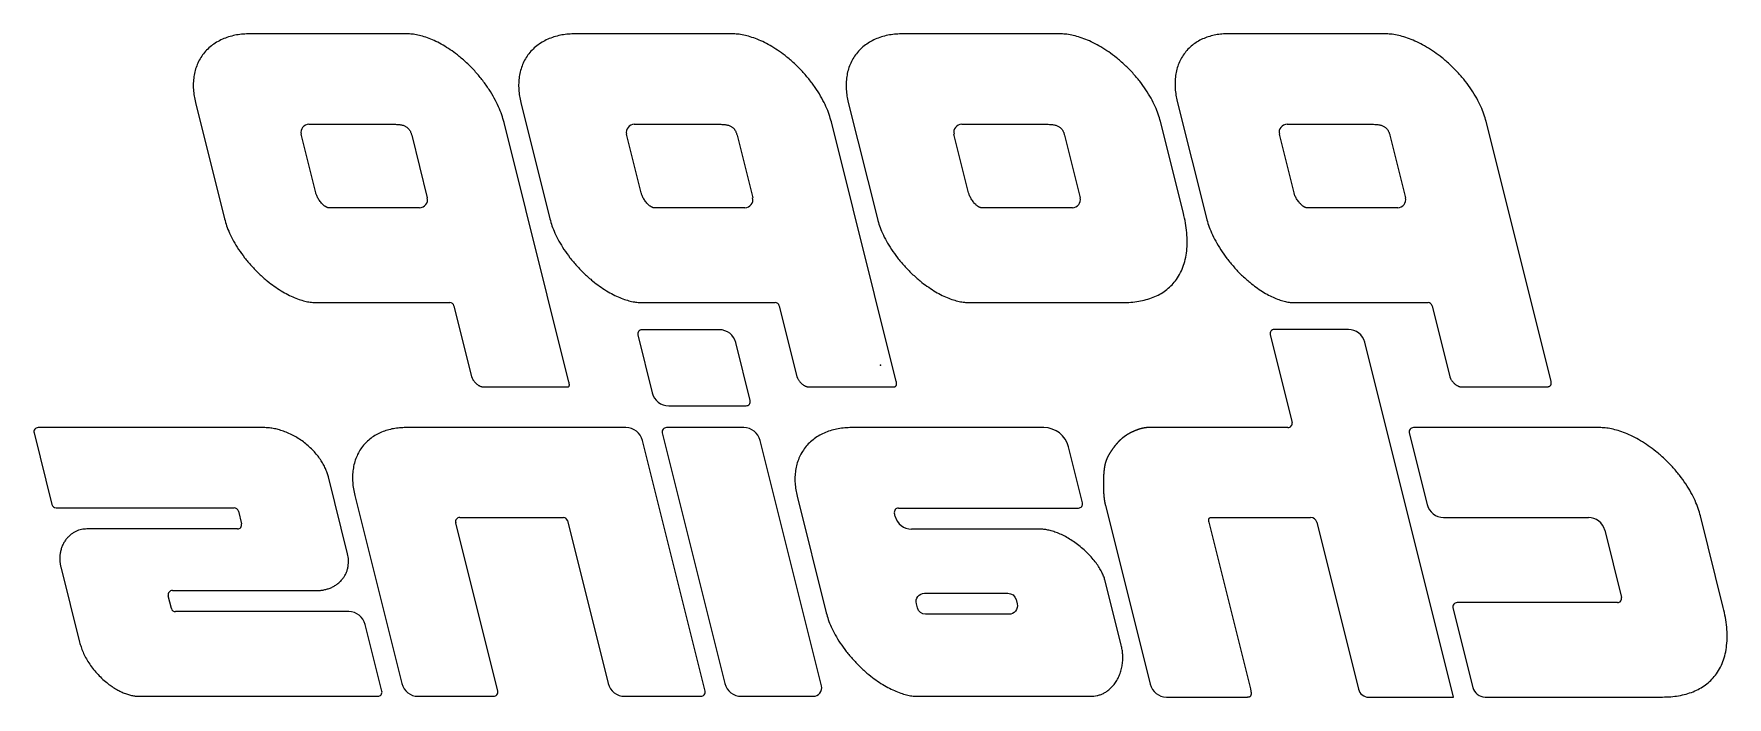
# Model space of a CAD drawing. Header units: millimetres. Extents: x -21.3 to 18.8, y -6.1 to 9.6.
import ezdxf

# ---------------------------------------------------------------- set-up
doc = ezdxf.new("R2010")
doc.units = ezdxf.units.MM
doc.layers.get('0').update_dxf_attribs({"linetype": 'CONTINUOUS'})

msp = doc.modelspace()

# ---------------------------------------------------------------- linework, layer by layer
for p, q in [((-12.492, 9.581), (-16.203, 9.581)), ((-4.792, 9.581), (-8.503, 9.581)), ((2.958, 9.581), (-0.753, 9.581)), ((10.658, 9.581), (6.947, 9.581)), ((-17.493, 7.957), (-16.804, 5.197)), ((-9.793, 7.957), (-9.104, 5.197)), ((-2.043, 7.957), (-1.354, 5.197)), ((5.742, 7.978), (6.432, 5.218)), ((-14.807, 7.439), (-12.793, 7.439)), ((-8.655, 1.335), (-10.191, 7.485)), ((-7.107, 7.439), (-5.093, 7.439)), ((-0.908, 1.347), (-2.444, 7.497)), ((0.643, 7.439), (2.657, 7.439)), ((5.887, 5.335), (5.345, 7.507)), ((8.343, 7.439), (10.357, 7.439)), ((14.587, 1.358), (13.051, 7.508)), ((-14.645, 5.816), (-14.992, 7.203)), ((-12.376, 7.178), (-12.006, 5.699)), ((-6.945, 5.816), (-7.292, 7.203)), ((-4.676, 7.178), (-4.306, 5.699)), ((0.805, 5.816), (0.458, 7.203)), ((3.074, 7.178), (3.444, 5.699)), ((8.505, 5.816), (8.158, 7.203)), ((10.774, 7.178), (11.144, 5.699)), ((-12.191, 5.463), (-14.342, 5.463)), ((-4.491, 5.463), (-6.642, 5.463)), ((3.259, 5.463), (1.108, 5.463)), ((10.959, 5.463), (8.808, 5.463)), ((-14.633, 3.217), (-11.474, 3.217)), ((-6.933, 3.217), (-3.774, 3.217)), ((0.817, 3.217), (4.448, 3.217)), ((8.517, 3.217), (11.676, 3.217)), ((-11.377, 3.142), (-10.958, 1.463)), ((-3.677, 3.142), (-3.258, 1.463)), ((11.773, 3.142), (12.192, 1.463)), ((7.94, 2.457), (8.458, 0.381)), ((9.792, 2.581), (8.037, 2.581)), ((12.279, -6.126), (10.18, 2.278)), ((-10.69, 1.221), (-8.682, 1.221)), ((-2.99, 1.221), (-0.982, 1.221)), ((12.46, 1.221), (14.468, 1.221)), ((-21.314, 0.133), (-20.89, -1.567)), ((-15.877, 0.257), (-21.217, 0.257)), ((-7.305, 0.257), (-12.514, 0.257)), ((2.587, 0.257), (-1.964, 0.257)), ((8.361, 0.257), (5.214, 0.257)), ((11.232, 0.133), (11.656, -1.567)), ((15.735, 0.257), (11.329, 0.257)), ((-5.434, -5.982), (-6.917, -0.046)), ((3.5, -1.523), (3.169, -0.197)), ((-13.893, -2.733), (-14.348, -0.91)), ((-13.723, -1.347), (-12.611, -5.803)), ((-3.254, -1.367), (-2.565, -4.127)), ((4.04, -1.578), (5.099, -5.819)), ((-20.793, -1.643), (-16.575, -1.643)), ((-16.478, -1.718), (-16.403, -2.018)), ((-10.339, -5.982), (-11.335, -1.994)), ((-11.238, -1.87), (-8.786, -1.87)), ((-8.689, -1.946), (-7.726, -5.803)), ((-0.934, -1.844), (-0.952, -1.772)), ((-0.855, -1.647), (3.403, -1.647)), ((7.481, -5.932), (6.495, -1.984)), ((6.544, -1.87), (8.899, -1.87)), ((9.045, -1.984), (10.032, -5.936)), ((12.044, -1.87), (15.471, -1.87)), ((18.665, -4.005), (18.122, -1.832)), ((-16.5, -2.143), (-20.062, -2.143)), ((2.492, -2.147), (-0.546, -2.147)), ((15.859, -2.173), (16.256, -3.763)), ((-20.68, -3.041), (-20.234, -4.824)), ((-18.04, -3.6), (-14.617, -3.6)), ((4.417, -4.898), (4.036, -3.375)), ((-18.062, -4.024), (-18.137, -3.724)), ((16.159, -3.887), (12.363, -3.887)), ((-13.864, -4.1), (-17.965, -4.1)), ((-13.081, -5.982), (-13.476, -4.403)), ((12.266, -4.011), (12.737, -5.894)), ((-18.814, -6.106), (-13.178, -6.106)), ((-12.223, -6.106), (-10.436, -6.106)), ((-7.337, -6.106), (-5.531, -6.106)), ((-0.394, -6.106), (3.696, -6.106)), ((5.487, -6.122), (7.405, -6.122)), ((10.274, -6.126), (12.279, -6.126)), ((13.028, -6.122), (17.225, -6.122))]:
    msp.add_line(p, q)
for points in [[(-5.096, 2.574), (-6.927, 2.574, 0.487846), (-7.024, 2.45), (-6.682, 1.077, 0.344226), (-6.294, 0.774), (-4.462, 0.774, 0.487846), (-4.365, 0.898), (-4.707, 2.271, 0.344226)], [(-4.517, 0.257), (-6.349, 0.257, 0.487846), (-6.446, 0.133), (-4.964, -5.803, 0.344226), (-4.575, -6.106), (-2.872, -6.106, 0.487846), (-2.678, -5.858), (-4.129, -0.046, 0.344226)], [(-0.238, -3.664), (1.733, -3.664, -0.34418), (1.927, -3.816), (1.952, -3.916, -0.487896), (1.758, -4.164), (-0.213, -4.164, -0.34418), (-0.407, -4.013), (-0.432, -3.913, -0.487896)]]:
    msp.add_lwpolyline(points, format="xyb", close=True)
for centre, radius, start, end in [((-14.807, 7.249), 0.19, 90, 194.0209), ((-7.107, 7.249), 0.19, 90, 194.0209), ((0.643, 7.249), 0.19, 90, 194.0209), ((8.343, 7.249), 0.19, 90, 194.0209), ((-12.191, 5.653), 0.19, -90, 14.0209), ((-4.491, 5.653), 0.19, -90, 14.0209), ((3.259, 5.653), 0.19, -90, 14.0209), ((10.959, 5.653), 0.19, -90, 14.0209), ((-11.474, 3.117), 0.1, 14.0209, 90), ((-3.774, 3.117), 0.1, 14.0209, 90), ((11.676, 3.117), 0.1, 14.0209, 90), ((8.037, 2.481), 0.1, 90, 194.0209), ((9.792, 2.181), 0.4, 14.0209, 90), ((-21.217, 0.157), 0.1, 90, 194.0209), ((-7.305, -0.143), 0.4, 14.0209, 90), ((2.587, -0.343), 0.6, 14.0302, 90), ((8.361, 0.357), 0.1, -90, 14.0209), ((11.329, 0.157), 0.1, 90, 194.0209), ((-20.793, -1.543), 0.1, 194.0209, 270), ((3.403, -1.547), 0.1, -90, 14.0302), ((12.044, -1.47), 0.4, 194.0209, 270), ((-16.575, -1.743), 0.1, 14.0209, 90), ((-11.238, -1.97), 0.1, 90, 194.0209), ((-8.786, -1.97), 0.1, 14.0209, 90), ((-0.855, -1.747), 0.1, 90, 194.0302), ((-0.546, -1.747), 0.4, 194.0302, 270), ((8.899, -2.02), 0.15, 14.0209, 90), ((15.471, -2.27), 0.4, 14.0209, 90), ((-16.5, -2.043), 0.1, -90, 14.0209), ((-18.04, -3.7), 0.1, 90, 194.0209), ((12.363, -3.987), 0.1, 90, 194.0209), ((16.159, -3.787), 0.1, -90, 14.0209), ((-17.965, -4), 0.1, 194.0209, 270), ((-13.864, -4.5), 0.4, 14.0209, 90), ((-13.178, -6.006), 0.1, -90, 14.0209), ((-12.223, -5.706), 0.4, 194.0209, 270), ((-10.436, -6.006), 0.1, -90, 14.0209), ((-7.337, -5.706), 0.4, 194.0209, 270), ((-5.531, -6.006), 0.1, -90, 14.0209), ((5.487, -5.722), 0.4, 194.0302, 270), ((10.274, -5.876), 0.25, 194.0209, 270), ((13.028, -5.822), 0.3, 194.0209, 270)]:
    msp.add_arc(centre, radius, start, end)
for points, weights in [([(-16.203, 9.581), (-17.899, 9.581), (-17.493, 7.957)], [1, 0.745447436723, 1]), ([(-10.191, 7.485), (-10.714, 9.581), (-12.492, 9.581)], [1, 0.594054813169, 1]), ([(-8.503, 9.581), (-10.199, 9.581), (-9.793, 7.957)], [1, 0.745447436723, 1]), ([(-2.444, 7.497), (-2.964, 9.581), (-4.792, 9.581)], [1, 0.594054813169, 1]), ([(-0.753, 9.581), (-2.449, 9.581), (-2.043, 7.957)], [1, 0.745447436723, 1]), ([(5.345, 7.507), (4.827, 9.581), (2.958, 9.581)], [1, 0.594054813169, 1]), ([(6.947, 9.581), (5.342, 9.581), (5.742, 7.978)], [1, 0.745447436723, 1]), ([(13.051, 7.508), (12.534, 9.581), (10.658, 9.581)], [1, 0.594054813169, 1]), ([(-12.793, 7.439), (-12.441, 7.439), (-12.376, 7.178)], [1, 1.2860068946, 1]), ([(-5.093, 7.439), (-4.741, 7.439), (-4.676, 7.178)], [1, 1.2860068946, 1]), ([(2.657, 7.439), (3.009, 7.439), (3.074, 7.178)], [1, 1.2860068946, 1]), ([(10.357, 7.439), (10.709, 7.439), (10.774, 7.178)], [1, 1.2860068946, 1]), ([(-14.342, 5.463), (-14.557, 5.463), (-14.645, 5.816)], [1, 0.521199435331, 1]), ([(-6.642, 5.463), (-6.857, 5.463), (-6.945, 5.816)], [1, 0.521199435331, 1]), ([(1.108, 5.463), (0.893, 5.463), (0.805, 5.816)], [1, 0.521199435331, 1]), ([(8.808, 5.463), (8.593, 5.463), (8.505, 5.816)], [1, 0.521199435331, 1]), ([(4.448, 3.217), (6.416, 3.217), (5.887, 5.335)], [1, 0.84733272864, 1]), ([(6.432, 5.218), (6.931, 3.217), (8.517, 3.217)], [1, 0.564634258919, 1]), ([(-16.804, 5.197), (-16.31, 3.217), (-14.633, 3.217)], [1, 0.564634258919, 1]), ([(-9.104, 5.197), (-8.61, 3.217), (-6.933, 3.217)], [1, 0.564634258919, 1]), ([(-1.354, 5.197), (-0.86, 3.217), (0.817, 3.217)], [1, 0.564634258919, 1]), ([(-10.958, 1.463), (-10.897, 1.221), (-10.69, 1.221)], [1, 0.521007393617, 1]), ([(-8.682, 1.221), (-8.627, 1.221), (-8.655, 1.335)], [1, 1.0749686161, 1]), ([(-3.258, 1.463), (-3.197, 1.221), (-2.99, 1.221)], [1, 0.521007393617, 1]), ([(-0.982, 1.221), (-0.877, 1.221), (-0.908, 1.347)], [1, 1.0749686161, 1]), ([(12.192, 1.463), (12.253, 1.221), (12.46, 1.221)], [1, 0.521007393617, 1]), ([(14.468, 1.221), (14.621, 1.221), (14.587, 1.358)], [1, 1.0749686161, 1]), ([(-14.348, -0.91), (-14.639, 0.257), (-15.877, 0.257)], [1, 0.666666666667, 1]), ([(-12.514, 0.257), (-14.124, 0.257), (-13.723, -1.347)], [1, 0.745447436723, 1]), ([(-1.964, 0.257), (-3.66, 0.257), (-3.254, -1.367)], [1, 0.745447436723, 1]), ([(18.122, -1.832), (17.601, 0.257), (15.735, 0.257)], [1, 0.594054813169, 1]), ([(6.495, -1.984), (6.466, -1.87), (6.544, -1.87)], [1, 0.986543156657, 1]), ([(-20.062, -2.143), (-20.904, -2.143), (-20.68, -3.041)], [1, 0.623284391309, 1]), ([(4.036, -3.375), (3.729, -2.147), (2.492, -2.147)], [1, 0.543429005353, 1]), ([(-14.617, -3.6), (-13.676, -3.6), (-13.893, -2.733)], [1, 0.666666666667, 1]), ([(17.225, -6.122), (19.194, -6.122), (18.665, -4.005)], [1, 0.84733272864, 1]), ([(-2.565, -4.127), (-2.071, -6.106), (-0.394, -6.106)], [1, 0.564634258919, 1]), ([(-20.234, -4.824), (-19.914, -6.106), (-18.814, -6.106)], [1, 0.62685746451, 1]), ([(3.696, -6.106), (4.719, -6.106), (4.417, -4.898)], [1, 0.619231286139, 1]), ([(7.405, -6.122), (7.528, -6.122), (7.481, -5.932)], [1, 1.20586451139, 1])]:
    msp.add_rational_spline(points, weights, degree=2)
msp.add_open_spline([(5.214, 0.257), (5.209, 0.257), (5.196, 0.257), (5.176, 0.258), (5.146, 0.259), (5.102, 0.261), (5.053, 0.26), (4.998, 0.255), (4.94, 0.245), (4.878, 0.23), (4.814, 0.211), (4.75, 0.187), (4.686, 0.159), (4.624, 0.128), (4.564, 0.095), (4.508, 0.058), (4.456, 0.02), (4.408, -0.021), (4.364, -0.063), (4.322, -0.108), (4.283, -0.155), (4.245, -0.203), (4.208, -0.253), (4.173, -0.305), (4.139, -0.357), (4.108, -0.41), (4.081, -0.464), (4.059, -0.518), (4.04, -0.574), (4.026, -0.633), (4.015, -0.695), (4.007, -0.762), (4.001, -0.833), (3.997, -0.91), (3.994, -0.989), (3.993, -1.071), (3.993, -1.153), (3.996, -1.233), (4, -1.311), (4.006, -1.385), (4.015, -1.454), (4.024, -1.506), (4.031, -1.543), (4.037, -1.567), (4.04, -1.578)], degree=5)
msp.add_point((-1.283, 1.737))

doc.saveas('drawing.dxf')
